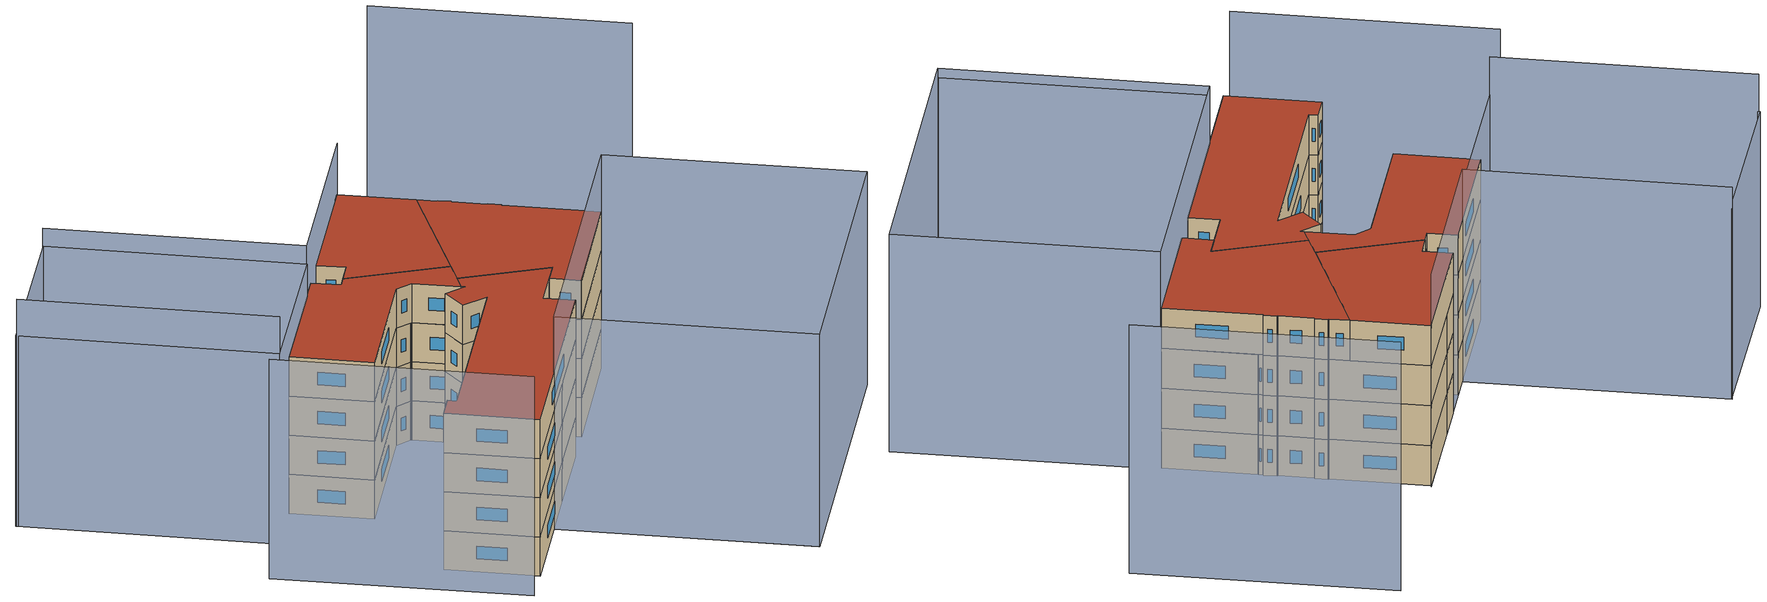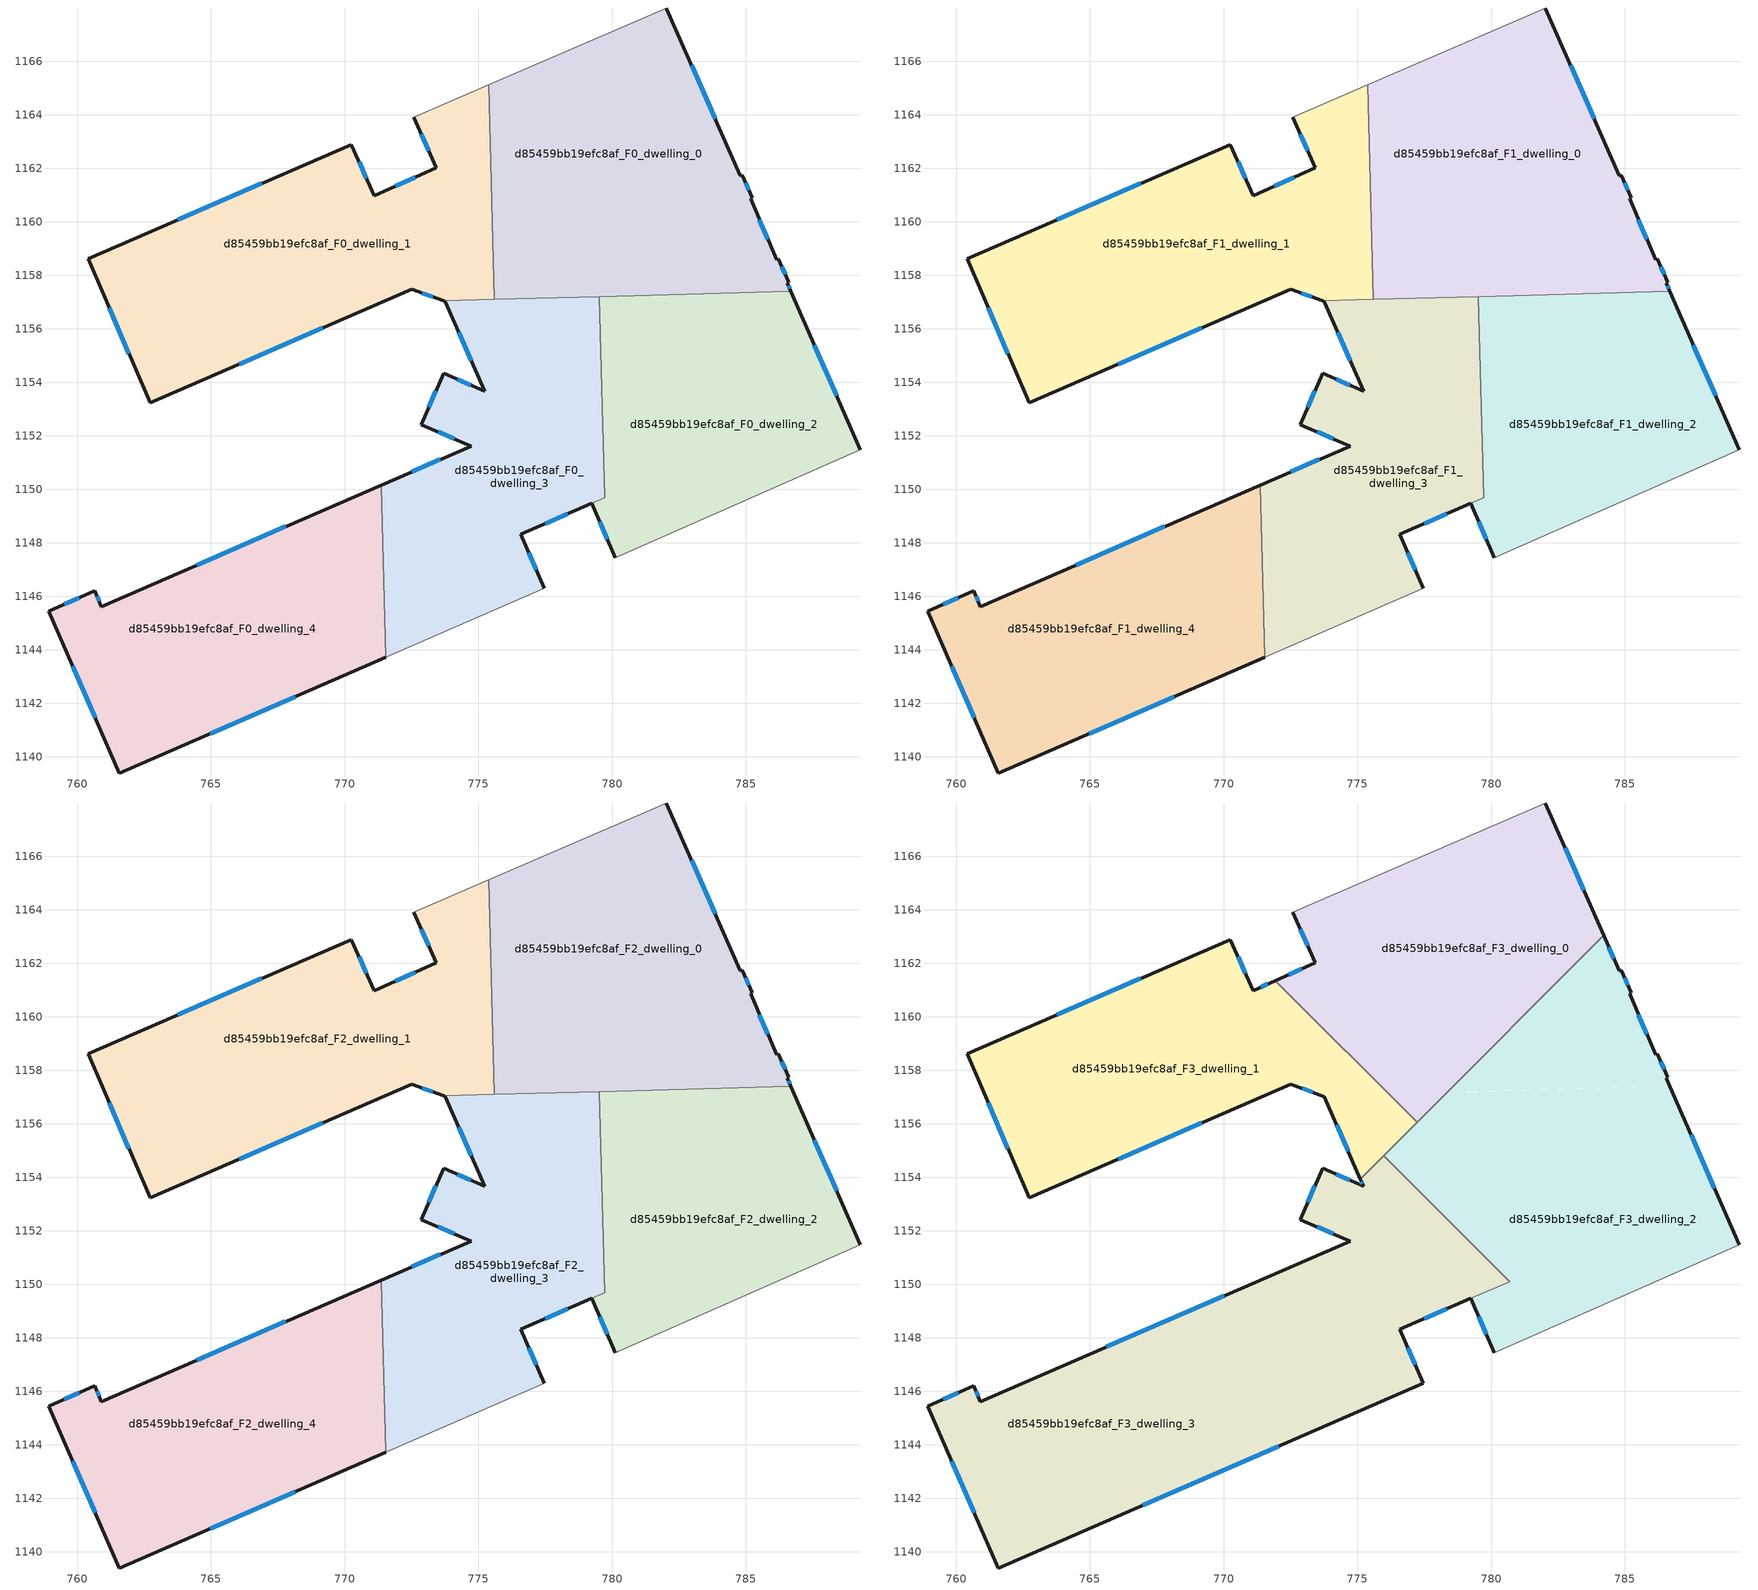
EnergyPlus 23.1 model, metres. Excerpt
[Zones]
d85459bb19efc8af_F0_dwelling_0
 floor ground (EU_floor_Construction): 782.03,1167.99 784.79,1161.72 784.85,1161.74 785.23,1160.9 785.17,1160.86 786.15,1158.59 786.21,1158.61 786.6,1157.74 786.55,1157.71 786.68,1157.41 775.6,1157.1 775.38,1165.12 z0
 wall outside (EU_wall_Construction): 786.68,1157.41 786.55,1157.71 786.6,1157.74 786.21,1158.61 786.15,1158.59 785.17,1160.86 785.23,1160.9 784.85,1161.74 784.79,1161.72 782.03,1167.99 z0:3
 wall to d85459bb19efc8af_F0_dwelling_1 (EU_wall_Construction): 775.38,1165.12 775.6,1157.1 z0:3
 wall adiabatic (EU_wall_Construction): 782.03,1167.99 775.38,1165.12 z0:3
 wall to d85459bb19efc8af_F0_dwelling_2 (EU_wall_Construction): 779.52,1157.21 786.68,1157.41 z0:3
 wall to d85459bb19efc8af_F0_dwelling_3 (EU_wall_Construction): 775.6,1157.1 779.51,1157.21 z0:3
 window (EU_Window_Construction): 785.1,1161.19 784.98,1161.46 / 785.81,1159.36 785.5,1160.08 / 786.47,1158.04 786.35,1158.32 / 786.63,1157.51 786.59,1157.61 / 783.85,1163.85 782.97,1165.86 z1.02:1.98
d85459bb19efc8af_F0_dwelling_1
 floor ground (EU_floor_Construction): 775.38,1165.12 775.6,1157.1 773.69,1157.05 772.5,1157.49 762.73,1153.24 760.41,1158.62 770.25,1162.89 771.1,1160.98 773.42,1162.02 772.58,1163.91 z0
 wall outside (EU_wall_Construction): 772.58,1163.91 773.42,1162.02 771.1,1160.98 770.25,1162.89 760.41,1158.62 762.73,1153.24 772.5,1157.49 773.69,1157.05 z0:3
 wall adiabatic (EU_wall_Construction): 775.38,1165.12 772.58,1163.91 z0:3
 wall to d85459bb19efc8af_F0_dwelling_3 (EU_wall_Construction): 773.69,1157.05 775.6,1157.1 z0:3
 window (EU_Window_Construction): 772.63,1161.67 771.89,1161.34 / 772.87,1163.27 773.14,1162.66 / 772.91,1157.34 773.29,1157.2 / 766.05,1154.68 769.18,1156.04 / 761.2,1156.79 761.94,1155.07 / 766.9,1161.44 763.76,1160.07 / 770.81,1161.63 770.54,1162.24 z1.02:1.98
d85459bb19efc8af_F0_dwelling_2
 floor ground (EU_floor_Construction): 786.68,1157.41 789.27,1151.48 780.11,1147.45 779.24,1149.48 779.72,1149.68 779.52,1157.21 z0
 wall outside (EU_wall_Construction): 779.24,1149.48 780.11,1147.45 / 789.27,1151.48 786.68,1157.41 z0:3
 wall adiabatic (EU_wall_Construction): 780.11,1147.45 789.27,1151.48 z0:3
 wall to d85459bb19efc8af_F0_dwelling_3 (EU_wall_Construction): 779.52,1157.21 779.72,1149.68 779.24,1149.48 z0:3
 window (EU_Window_Construction): 779.54,1148.79 779.82,1148.14 / 788.39,1153.5 787.56,1155.39 z1.02:1.98
d85459bb19efc8af_F0_dwelling_3
 floor ground (EU_floor_Construction): 779.51,1157.21 779.72,1149.68 776.59,1148.33 777.46,1146.31 771.54,1143.73 771.36,1150.16 774.72,1151.62 772.87,1152.42 773.69,1154.33 775.23,1153.67 773.77,1157.02 773.69,1157.05 z0
 wall outside (EU_wall_Construction): 773.69,1157.05 773.77,1157.02 775.23,1153.67 773.69,1154.33 772.87,1152.42 774.72,1151.62 771.36,1150.16 / 777.46,1146.31 776.59,1148.33 779.23,1149.47 z0:3
 wall adiabatic (EU_wall_Construction): 771.54,1143.73 777.46,1146.31 z0:3
 wall to d85459bb19efc8af_F0_dwelling_4 (EU_wall_Construction): 771.36,1150.16 771.54,1143.73 z0:3
 window (EU_Window_Construction): 774.71,1153.9 774.22,1154.11 / 774.27,1155.88 774.73,1154.81 / 777.49,1148.72 778.34,1149.08 / 777.17,1146.99 776.89,1147.64 / 773.58,1151.12 772.51,1150.66 / 773.5,1152.15 774.09,1151.9 / 773.41,1153.68 773.15,1153.07 z1.02:1.98
d85459bb19efc8af_F0_dwelling_4
 floor ground (EU_floor_Construction): 771.36,1150.16 771.54,1143.73 761.58,1139.4 758.94,1145.45 760.66,1146.2 760.91,1145.62 z0
 wall outside (EU_wall_Construction): 771.36,1150.16 760.91,1145.62 760.66,1146.2 758.94,1145.45 761.58,1139.4 771.54,1143.73 z0:3
 window (EU_Window_Construction): 764.97,1140.87 768.15,1142.26 / 759.84,1143.39 760.68,1141.46 / 760.07,1145.95 759.53,1145.71 / 760.82,1145.82 760.74,1146 / 767.81,1148.62 764.47,1147.16 z1.02:1.98
d85459bb19efc8af_F1_dwelling_0
 floor to d85459bb19efc8af_F0_dwelling_0 (EU_floor_Construction): 782.03,1167.99 784.79,1161.72 784.85,1161.74 785.23,1160.9 785.17,1160.86 786.15,1158.59 786.21,1158.61 786.6,1157.74 786.55,1157.71 786.68,1157.41 775.6,1157.1 775.38,1165.12 z3
 wall outside (EU_wall_Construction): 786.68,1157.41 786.55,1157.71 786.6,1157.74 786.21,1158.61 786.15,1158.59 785.17,1160.86 785.23,1160.9 784.85,1161.74 784.79,1161.72 782.03,1167.99 z3:6
 wall to d85459bb19efc8af_F1_dwelling_1 (EU_wall_Construction): 775.38,1165.12 775.6,1157.1 z3:6
 wall adiabatic (EU_wall_Construction): 782.03,1167.99 775.38,1165.12 z3:6
 wall to d85459bb19efc8af_F1_dwelling_2 (EU_wall_Construction): 779.52,1157.21 786.68,1157.41 z3:6
 wall to d85459bb19efc8af_F1_dwelling_3 (EU_wall_Construction): 775.6,1157.1 779.51,1157.21 z3:6
 window (EU_Window_Construction): 785.1,1161.19 784.98,1161.46 / 785.81,1159.36 785.5,1160.08 / 786.47,1158.04 786.35,1158.32 / 786.63,1157.51 786.59,1157.61 / 783.85,1163.85 782.97,1165.86 z4.02:4.98
d85459bb19efc8af_F1_dwelling_1
 floor to d85459bb19efc8af_F0_dwelling_1 (EU_floor_Construction): 775.38,1165.12 775.6,1157.1 773.69,1157.05 772.5,1157.49 762.73,1153.24 760.41,1158.62 770.25,1162.89 771.1,1160.98 773.42,1162.02 772.58,1163.91 z3
 wall outside (EU_wall_Construction): 772.58,1163.91 773.42,1162.02 771.1,1160.98 770.25,1162.89 760.41,1158.62 762.73,1153.24 772.5,1157.49 773.69,1157.05 z3:6
 wall adiabatic (EU_wall_Construction): 775.38,1165.12 772.58,1163.91 z3:6
 wall to d85459bb19efc8af_F1_dwelling_3 (EU_wall_Construction): 773.69,1157.05 775.6,1157.1 z3:6
 window (EU_Window_Construction): 772.63,1161.67 771.89,1161.34 / 772.87,1163.27 773.14,1162.66 / 772.91,1157.34 773.29,1157.2 / 766.05,1154.68 769.18,1156.04 / 761.2,1156.79 761.94,1155.07 / 766.9,1161.44 763.76,1160.07 / 770.81,1161.63 770.54,1162.24 z4.02:4.98
d85459bb19efc8af_F1_dwelling_2
 floor to d85459bb19efc8af_F0_dwelling_2 (EU_floor_Construction): 786.68,1157.41 789.27,1151.48 780.11,1147.45 779.24,1149.48 779.72,1149.68 779.52,1157.21 z3
 wall outside (EU_wall_Construction): 779.24,1149.48 780.11,1147.45 / 789.27,1151.48 786.68,1157.41 z3:6
 wall adiabatic (EU_wall_Construction): 780.11,1147.45 789.27,1151.48 z3:6
 wall to d85459bb19efc8af_F1_dwelling_3 (EU_wall_Construction): 779.52,1157.21 779.72,1149.68 779.24,1149.48 z3:6
 window (EU_Window_Construction): 779.54,1148.79 779.82,1148.14 / 788.39,1153.5 787.56,1155.39 z4.02:4.98
d85459bb19efc8af_F1_dwelling_3
 floor to d85459bb19efc8af_F0_dwelling_3 (EU_floor_Construction): 779.51,1157.21 779.72,1149.68 776.59,1148.33 777.46,1146.31 771.54,1143.73 771.36,1150.16 774.72,1151.62 772.87,1152.42 773.69,1154.33 775.23,1153.67 773.77,1157.02 773.69,1157.05 z3
 wall outside (EU_wall_Construction): 773.69,1157.05 773.77,1157.02 775.23,1153.67 773.69,1154.33 772.87,1152.42 774.72,1151.62 771.36,1150.16 / 777.46,1146.31 776.59,1148.33 779.23,1149.47 z3:6
 wall adiabatic (EU_wall_Construction): 771.54,1143.73 777.46,1146.31 z3:6
 wall to d85459bb19efc8af_F1_dwelling_4 (EU_wall_Construction): 771.36,1150.16 771.54,1143.73 z3:6
 window (EU_Window_Construction): 774.71,1153.9 774.22,1154.11 / 774.27,1155.88 774.73,1154.81 / 777.49,1148.72 778.34,1149.08 / 777.17,1146.99 776.89,1147.64 / 773.58,1151.12 772.51,1150.66 / 773.5,1152.15 774.09,1151.9 / 773.41,1153.68 773.15,1153.07 z4.02:4.98
d85459bb19efc8af_F1_dwelling_4
 floor to d85459bb19efc8af_F0_dwelling_4 (EU_floor_Construction): 771.36,1150.16 771.54,1143.73 761.58,1139.4 758.94,1145.45 760.66,1146.2 760.91,1145.62 z3
 wall outside (EU_wall_Construction): 771.36,1150.16 760.91,1145.62 760.66,1146.2 758.94,1145.45 761.58,1139.4 771.54,1143.73 z3:6
 window (EU_Window_Construction): 764.97,1140.87 768.15,1142.26 / 759.84,1143.39 760.68,1141.46 / 760.07,1145.95 759.53,1145.71 / 760.82,1145.82 760.74,1146 / 767.81,1148.62 764.47,1147.16 z4.02:4.98
d85459bb19efc8af_F2_dwelling_0
 floor to d85459bb19efc8af_F1_dwelling_0 (EU_floor_Construction): 782.03,1167.99 784.79,1161.72 784.85,1161.74 785.23,1160.9 785.17,1160.86 786.15,1158.59 786.21,1158.61 786.6,1157.74 786.55,1157.71 786.68,1157.41 775.6,1157.1 775.38,1165.12 z6
 wall outside (EU_wall_Construction): 786.68,1157.41 786.55,1157.71 786.6,1157.74 786.21,1158.61 786.15,1158.59 785.17,1160.86 785.23,1160.9 784.85,1161.74 784.79,1161.72 782.03,1167.99 z6:9
 wall to d85459bb19efc8af_F2_dwelling_1 (EU_wall_Construction): 775.38,1165.12 775.6,1157.1 z6:9
 wall adiabatic (EU_wall_Construction): 782.03,1167.99 775.38,1165.12 z6:9
 wall to d85459bb19efc8af_F2_dwelling_2 (EU_wall_Construction): 779.52,1157.21 786.68,1157.41 z6:9
 wall to d85459bb19efc8af_F2_dwelling_3 (EU_wall_Construction): 775.6,1157.1 779.51,1157.21 z6:9
 window (EU_Window_Construction): 785.1,1161.19 784.98,1161.46 / 785.81,1159.36 785.5,1160.08 / 786.47,1158.04 786.35,1158.32 / 786.63,1157.51 786.59,1157.61 / 783.85,1163.85 782.97,1165.86 z7.02:7.98
d85459bb19efc8af_F2_dwelling_1
 floor to d85459bb19efc8af_F1_dwelling_1 (EU_floor_Construction): 775.38,1165.12 775.6,1157.1 773.69,1157.05 772.5,1157.49 762.73,1153.24 760.41,1158.62 770.25,1162.89 771.1,1160.98 773.42,1162.02 772.58,1163.91 z6
 wall outside (EU_wall_Construction): 772.58,1163.91 773.42,1162.02 771.1,1160.98 770.25,1162.89 760.41,1158.62 762.73,1153.24 772.5,1157.49 773.69,1157.05 z6:9
 wall adiabatic (EU_wall_Construction): 775.38,1165.12 772.58,1163.91 z6:9
 wall to d85459bb19efc8af_F2_dwelling_3 (EU_wall_Construction): 773.69,1157.05 775.6,1157.1 z6:9
 window (EU_Window_Construction): 772.63,1161.67 771.89,1161.34 / 772.87,1163.27 773.14,1162.66 / 772.91,1157.34 773.29,1157.2 / 766.05,1154.68 769.18,1156.04 / 761.2,1156.79 761.94,1155.07 / 766.9,1161.44 763.76,1160.07 / 770.81,1161.63 770.54,1162.24 z7.02:7.98
d85459bb19efc8af_F2_dwelling_2
 floor to d85459bb19efc8af_F1_dwelling_2 (EU_floor_Construction): 786.68,1157.41 789.27,1151.48 780.11,1147.45 779.24,1149.48 779.72,1149.68 779.52,1157.21 z6
 wall outside (EU_wall_Construction): 779.24,1149.48 780.11,1147.45 / 789.27,1151.48 786.68,1157.41 z6:9
 wall adiabatic (EU_wall_Construction): 780.11,1147.45 789.27,1151.48 z6:9
 wall to d85459bb19efc8af_F2_dwelling_3 (EU_wall_Construction): 779.52,1157.21 779.72,1149.68 779.24,1149.48 z6:9
 window (EU_Window_Construction): 779.54,1148.79 779.82,1148.14 / 788.39,1153.5 787.56,1155.39 z7.02:7.98
d85459bb19efc8af_F2_dwelling_3
 floor to d85459bb19efc8af_F1_dwelling_3 (EU_floor_Construction): 779.51,1157.21 779.72,1149.68 776.59,1148.33 777.46,1146.31 771.54,1143.73 771.36,1150.16 774.72,1151.62 772.87,1152.42 773.69,1154.33 775.23,1153.67 773.77,1157.02 773.69,1157.05 z6
 wall outside (EU_wall_Construction): 773.69,1157.05 773.77,1157.02 775.23,1153.67 773.69,1154.33 772.87,1152.42 774.72,1151.62 771.36,1150.16 / 777.46,1146.31 776.59,1148.33 779.23,1149.47 z6:9
 wall adiabatic (EU_wall_Construction): 771.54,1143.73 777.46,1146.31 z6:9
 wall to d85459bb19efc8af_F2_dwelling_4 (EU_wall_Construction): 771.36,1150.16 771.54,1143.73 z6:9
 window (EU_Window_Construction): 774.71,1153.9 774.22,1154.11 / 774.27,1155.88 774.73,1154.81 / 777.49,1148.72 778.34,1149.08 / 777.17,1146.99 776.89,1147.64 / 773.58,1151.12 772.51,1150.66 / 773.5,1152.15 774.09,1151.9 / 773.41,1153.68 773.15,1153.07 z7.02:7.98
d85459bb19efc8af_F2_dwelling_4
 floor to d85459bb19efc8af_F1_dwelling_4 (EU_floor_Construction): 771.36,1150.16 771.54,1143.73 761.58,1139.4 758.94,1145.45 760.66,1146.2 760.91,1145.62 z6
 wall outside (EU_wall_Construction): 771.36,1150.16 760.91,1145.62 760.66,1146.2 758.94,1145.45 761.58,1139.4 771.54,1143.73 z6:9
 window (EU_Window_Construction): 764.97,1140.87 768.15,1142.26 / 759.84,1143.39 760.68,1141.46 / 760.07,1145.95 759.53,1145.71 / 760.82,1145.82 760.74,1146 / 767.81,1148.62 764.47,1147.16 z7.02:7.98
d85459bb19efc8af_F3_dwelling_0
 floor to d85459bb19efc8af_F2_dwelling_0 (EU_floor_Construction): 782.03,1167.99 784.2,1163.05 778.34,1157.18 776.19,1157.12 775.58,1157.72 775.38,1165.12 z9
 floor to d85459bb19efc8af_F2_dwelling_3 (EU_floor_Construction): 778.34,1157.18 777.24,1156.07 776.19,1157.12 z9
 floor to d85459bb19efc8af_F2_dwelling_1 (EU_floor_Construction): 775.38,1165.12 775.58,1157.72 771.94,1161.36 773.42,1162.02 772.58,1163.91 z9
 wall outside (EU_wall_Construction): 784.2,1163.05 782.03,1167.99 / 772.58,1163.91 773.42,1162.02 771.94,1161.36 z9:12
 wall to d85459bb19efc8af_F3_dwelling_1 (EU_wall_Construction): 771.94,1161.36 777.24,1156.07 z9:12
 wall adiabatic (EU_wall_Construction): 782.03,1167.99 772.58,1163.91 z9:12
 wall to d85459bb19efc8af_F3_dwelling_2 (EU_wall_Construction): 777.24,1156.07 784.2,1163.05 z9:12
 window (EU_Window_Construction): 783.46,1164.73 782.77,1166.31 / 772.92,1161.8 772.44,1161.58 / 772.87,1163.27 773.14,1162.66 z10.02:10.98
 roof outside (EU_roof_Construction): 777.24,1156.07 784.2,1163.05 782.03,1167.99 772.58,1163.91 773.42,1162.02 771.94,1161.36 z12
d85459bb19efc8af_F3_dwelling_1
 floor to d85459bb19efc8af_F2_dwelling_1 (EU_floor_Construction): 771.94,1161.36 775.58,1157.72 775.6,1157.1 773.7,1157.05 772.5,1157.49 762.73,1153.24 760.41,1158.62 770.25,1162.89 771.1,1160.98 z9
 floor to d85459bb19efc8af_F2_dwelling_0 (EU_floor_Construction): 776.19,1157.12 775.6,1157.1 775.58,1157.72 z9
 floor to d85459bb19efc8af_F2_dwelling_3 (EU_floor_Construction): 777.24,1156.07 775.11,1153.94 773.77,1157.02 773.7,1157.05 776.19,1157.12 z9
 wall outside (EU_wall_Construction): 771.94,1161.36 771.1,1160.98 770.25,1162.89 760.41,1158.62 762.73,1153.24 772.5,1157.49 773.77,1157.02 775.11,1153.94 z9:12
 wall to d85459bb19efc8af_F3_dwelling_3 (EU_wall_Construction): 775.11,1153.94 775.98,1154.81 z9:12
 wall to d85459bb19efc8af_F3_dwelling_2 (EU_wall_Construction): 775.98,1154.81 777.24,1156.07 z9:12
 window (EU_Window_Construction): 766.9,1161.44 763.76,1160.07 / 770.81,1161.63 770.54,1162.24 / 771.65,1161.23 771.39,1161.11 / 774.23,1155.97 774.66,1154.99 / 772.93,1157.33 773.34,1157.18 / 766.05,1154.68 769.18,1156.04 / 761.2,1156.79 761.94,1155.07 z10.02:10.98
 roof outside (EU_roof_Construction): 775.11,1153.94 777.24,1156.07 771.94,1161.36 771.1,1160.98 770.25,1162.89 760.41,1158.62 762.73,1153.24 772.5,1157.49 773.77,1157.02 z12
d85459bb19efc8af_F3_dwelling_2
 floor to d85459bb19efc8af_F2_dwelling_2 (EU_floor_Construction): 786.68,1157.41 789.27,1151.48 780.11,1147.45 779.24,1149.48 780.7,1150.11 779.68,1151.12 779.52,1157.21 z9
 floor to d85459bb19efc8af_F2_dwelling_0 (EU_floor_Construction): 784.85,1161.74 785.23,1160.9 785.17,1160.86 786.15,1158.59 786.21,1158.61 786.6,1157.74 786.55,1157.71 786.68,1157.41 778.34,1157.18 784.2,1163.05 784.79,1161.72 z9
 floor to d85459bb19efc8af_F2_dwelling_3 (EU_floor_Construction): 779.51,1157.21 779.68,1151.12 775.98,1154.81 778.34,1157.18 z9
 wall outside (EU_wall_Construction): 789.27,1151.48 786.55,1157.71 786.6,1157.74 786.21,1158.61 786.15,1158.59 785.17,1160.86 785.23,1160.9 784.85,1161.74 784.79,1161.72 784.2,1163.05 / 779.24,1149.48 780.11,1147.45 z9:12
 wall to d85459bb19efc8af_F3_dwelling_3 (EU_wall_Construction): 775.98,1154.81 780.7,1150.11 779.24,1149.48 z9:12
 wall adiabatic (EU_wall_Construction): 780.11,1147.45 789.27,1151.48 z9:12
 window (EU_Window_Construction): 784.59,1162.17 784.4,1162.6 / 785.1,1161.19 784.98,1161.46 / 785.81,1159.36 785.5,1160.08 / 786.47,1158.04 786.35,1158.32 / 788.34,1153.6 787.47,1155.59 / 779.54,1148.79 779.82,1148.14 z10.02:10.98
 roof outside (EU_roof_Construction): 789.27,1151.48 786.55,1157.71 786.6,1157.74 786.21,1158.61 786.15,1158.59 785.17,1160.86 785.23,1160.9 784.85,1161.74 784.79,1161.72 784.2,1163.05 775.98,1154.81 780.7,1150.11 779.24,1149.48 780.11,1147.45 z12
d85459bb19efc8af_F3_dwelling_3
 floor to d85459bb19efc8af_F2_dwelling_3 (EU_floor_Construction): 779.68,1151.12 779.72,1149.68 776.59,1148.33 777.46,1146.31 771.54,1143.73 771.36,1150.16 774.72,1151.62 772.87,1152.42 773.69,1154.33 775.23,1153.67 775.11,1153.94 775.98,1154.81 z9
 floor to d85459bb19efc8af_F2_dwelling_4 (EU_floor_Construction): 771.36,1150.16 771.54,1143.73 761.58,1139.4 758.94,1145.45 760.66,1146.2 760.91,1145.62 z9
 floor to d85459bb19efc8af_F2_dwelling_2 (EU_floor_Construction): 780.7,1150.11 779.24,1149.48 779.72,1149.68 779.68,1151.12 z9
 wall outside (EU_wall_Construction): 775.11,1153.94 775.23,1153.67 773.69,1154.33 772.87,1152.42 774.72,1151.62 760.91,1145.62 760.66,1146.2 758.94,1145.45 761.58,1139.4 777.46,1146.31 776.59,1148.33 779.23,1149.47 z9:12
 window (EU_Window_Construction): 777.49,1148.72 778.34,1149.08 / 777.17,1146.99 776.89,1147.64 / 766.98,1141.75 772.06,1143.96 / 759.84,1143.39 760.68,1141.46 / 760.07,1145.95 759.53,1145.71 / 760.82,1145.82 760.74,1146 / 770.02,1149.58 765.61,1147.66 / 773.5,1152.15 774.09,1151.9 / 773.41,1153.68 773.15,1153.07 / 774.71,1153.9 774.22,1154.11 / 775.15,1153.85 775.19,1153.76 z10.02:10.98
 roof outside (EU_roof_Construction): 777.46,1146.31 776.59,1148.33 780.7,1150.11 775.98,1154.81 775.11,1153.94 775.23,1153.67 773.69,1154.33 772.87,1152.42 774.72,1151.62 760.91,1145.62 760.66,1146.2 758.94,1145.45 761.58,1139.4 z12
shading: 767.82,1142.11 775.01,1125.56 z0:15.6; 775.03,1125.49 767.79,1142.15 / 767.79,1142.15 789.38,1151.53 / 789.38,1151.53 796.62,1134.88 / 796.62,1134.88 775.03,1125.49 z0:16.3; 751.74,1154.85 758.95,1138.26 z0:16.8; 749.24,1173.36 756.41,1156.88 z0:17.4; 756.32,1156.85 749.21,1173.42 / 749.21,1173.42 761.18,1178.56 / 761.18,1178.56 768.29,1161.98 / 768.29,1161.98 756.32,1156.85 z0:14.6; 782.14,1168.04 768.46,1162.12 / 768.46,1162.12 761.3,1178.66 z0:15.9; 802.93,1157.35 795.69,1173.95 z0:18.6
[Building]
EU S2 Campaign: North Axis=0; Terrain=City; Solar Distribution=FullExterior
[Site:Location]
Vienna: Latitude=48; Longitude=16.5; Time Zone=1; Elevation=183
[SizingPeriod:WeatherFileDays]
AnnualSizingPeriod: Begin Month=1; Begin Day of Month=1; End Month=12; End Day of Month=31; Day of Week for Start Day=Monday; Use Weather File Daylight Saving Period=No; Use Weather File Rain and Snow Indicators=No
[MATERIAL]
EU_InternalMass_Material: Roughness=MediumRough; Thickness=0.1; Conductivity=1; Density=1800; Specific Heat=900; Thermal Absorptance=0.9; Solar Absorptance=0.7; Visible Absorptance=0.7
[MATERIAL:NOMASS] Roughness=MediumRough; Thermal Absorptance=0.9; Solar Absorptance=0.7; Visible Absorptance=0.7
Name | Thermal Resistance
EU_wall_NoMass | 0.942466
EU_roof_NoMass | 0.551687
EU_floor_NoMass | 0.66527
[WINDOWMATERIAL:SIMPLEGLAZINGSYSTEM]
EU_Window_SimpleGlazing: UFactor=2.03367; Solar Heat Gain Coefficient=0.65; Visible Transmittance=0.65
[CONSTRUCTION]
EU_wall_Construction: EU_wall_NoMass
EU_roof_Construction: EU_roof_NoMass
EU_floor_Construction: EU_floor_NoMass
EU_Window_Construction: EU_Window_SimpleGlazing
EU_InternalMass_Construction: EU_InternalMass_Material
[ZONE] Type=1; Multiplier=1; Ceiling Height=autocalculate; Floor Area=autocalculate; Part of Total Floor Area=Yes
Name | Volume
d85459bb19efc8af_F0_dwelling_0; d85459bb19efc8af_F1_dwelling_0; d85459bb19efc8af_F2_dwelling_0 | 259.488
d85459bb19efc8af_F3_dwelling_0 | 234.412
d85459bb19efc8af_F0_dwelling_1; d85459bb19efc8af_F1_dwelling_1; d85459bb19efc8af_F2_dwelling_1 | 259.51
d85459bb19efc8af_F3_dwelling_1 | 234.403
d85459bb19efc8af_F0_dwelling_2; d85459bb19efc8af_F1_dwelling_2; d85459bb19efc8af_F2_dwelling_2 | 207.46
d85459bb19efc8af_F3_dwelling_2 | 314.056
d85459bb19efc8af_F0_dwelling_3; d85459bb19efc8af_F1_dwelling_3; d85459bb19efc8af_F2_dwelling_3 | 218.514
d85459bb19efc8af_F3_dwelling_3 | 381.785
d85459bb19efc8af_F0_dwelling_4; d85459bb19efc8af_F1_dwelling_4; d85459bb19efc8af_F2_dwelling_4 | 219.616
[INTERNALMASS] Construction=EU_InternalMass_Construction
Name | Zone or ZoneList | Surface Area
d85459bb19efc8af_F0_dwelling_0_EU_InternalMass | d85459bb19efc8af_F0_dwelling_0 | 86.4958
d85459bb19efc8af_F0_dwelling_1_EU_InternalMass | d85459bb19efc8af_F0_dwelling_1 | 86.5032
d85459bb19efc8af_F0_dwelling_2_EU_InternalMass | d85459bb19efc8af_F0_dwelling_2 | 69.1543
d85459bb19efc8af_F0_dwelling_3_EU_InternalMass | d85459bb19efc8af_F0_dwelling_3 | 72.8576
d85459bb19efc8af_F0_dwelling_4_EU_InternalMass | d85459bb19efc8af_F0_dwelling_4 | 73.2091
d85459bb19efc8af_F1_dwelling_0_EU_InternalMass | d85459bb19efc8af_F1_dwelling_0 | 86.4958
d85459bb19efc8af_F1_dwelling_1_EU_InternalMass | d85459bb19efc8af_F1_dwelling_1 | 86.5032
d85459bb19efc8af_F1_dwelling_2_EU_InternalMass | d85459bb19efc8af_F1_dwelling_2 | 69.1543
d85459bb19efc8af_F1_dwelling_3_EU_InternalMass | d85459bb19efc8af_F1_dwelling_3 | 72.8576
d85459bb19efc8af_F1_dwelling_4_EU_InternalMass | d85459bb19efc8af_F1_dwelling_4 | 73.2091
d85459bb19efc8af_F2_dwelling_0_EU_InternalMass | d85459bb19efc8af_F2_dwelling_0 | 86.4958
d85459bb19efc8af_F2_dwelling_1_EU_InternalMass | d85459bb19efc8af_F2_dwelling_1 | 86.5032
d85459bb19efc8af_F2_dwelling_2_EU_InternalMass | d85459bb19efc8af_F2_dwelling_2 | 69.1543
d85459bb19efc8af_F2_dwelling_3_EU_InternalMass | d85459bb19efc8af_F2_dwelling_3 | 72.8576
d85459bb19efc8af_F2_dwelling_4_EU_InternalMass | d85459bb19efc8af_F2_dwelling_4 | 73.2091
d85459bb19efc8af_F3_dwelling_0_EU_InternalMass | d85459bb19efc8af_F3_dwelling_0 | 78.1378
d85459bb19efc8af_F3_dwelling_1_EU_InternalMass | d85459bb19efc8af_F3_dwelling_1 | 78.1343
d85459bb19efc8af_F3_dwelling_2_EU_InternalMass | d85459bb19efc8af_F3_dwelling_2 | 104.687
d85459bb19efc8af_F3_dwelling_3_EU_InternalMass | d85459bb19efc8af_F3_dwelling_3 | 127.263
[OTHEREQUIPMENT] Fuel Type=Electricity; Design Level Calculation Method=Watts/Area; Power per Zone Floor Area=1; Fraction Latent=0; Fraction Radiant=0; Fraction Lost=0; Carbon Dioxide Generation Rate=0; EndUse Subcategory=EU_Step8_InternalGains
Name | Zone or ZoneList or Space or SpaceList | Schedule
EU_Step8_InternalGain_d85459bb19efc8af_F0_dwelling_0_f000 | d85459bb19efc8af_F0_dwelling_0 | EU_Step8_GainSchedule_d85459bb19efc8af_F0_dwelling_0_f000
EU_Step8_InternalGain_d85459bb19efc8af_F0_dwelling_1_f000 | d85459bb19efc8af_F0_dwelling_1 | EU_Step8_GainSchedule_d85459bb19efc8af_F0_dwelling_1_f000
EU_Step8_InternalGain_d85459bb19efc8af_F0_dwelling_2_f000 | d85459bb19efc8af_F0_dwelling_2 | EU_Step8_GainSchedule_d85459bb19efc8af_F0_dwelling_2_f000
EU_Step8_InternalGain_d85459bb19efc8af_F0_dwelling_3_f000 | d85459bb19efc8af_F0_dwelling_3 | EU_Step8_GainSchedule_d85459bb19efc8af_F0_dwelling_3_f000
EU_Step8_InternalGain_d85459bb19efc8af_F0_dwelling_4_f000 | d85459bb19efc8af_F0_dwelling_4 | EU_Step8_GainSchedule_d85459bb19efc8af_F0_dwelling_4_f000
EU_Step8_InternalGain_d85459bb19efc8af_F1_dwelling_0_f000 | d85459bb19efc8af_F1_dwelling_0 | EU_Step8_GainSchedule_d85459bb19efc8af_F1_dwelling_0_f000
EU_Step8_InternalGain_d85459bb19efc8af_F1_dwelling_1_f000 | d85459bb19efc8af_F1_dwelling_1 | EU_Step8_GainSchedule_d85459bb19efc8af_F1_dwelling_1_f000
EU_Step8_InternalGain_d85459bb19efc8af_F1_dwelling_2_f000 | d85459bb19efc8af_F1_dwelling_2 | EU_Step8_GainSchedule_d85459bb19efc8af_F1_dwelling_2_f000
EU_Step8_InternalGain_d85459bb19efc8af_F1_dwelling_3_f000 | d85459bb19efc8af_F1_dwelling_3 | EU_Step8_GainSchedule_d85459bb19efc8af_F1_dwelling_3_f000
EU_Step8_InternalGain_d85459bb19efc8af_F1_dwelling_4_f000 | d85459bb19efc8af_F1_dwelling_4 | EU_Step8_GainSchedule_d85459bb19efc8af_F1_dwelling_4_f000
EU_Step8_InternalGain_d85459bb19efc8af_F2_dwelling_0_f000 | d85459bb19efc8af_F2_dwelling_0 | EU_Step8_GainSchedule_d85459bb19efc8af_F2_dwelling_0_f000
EU_Step8_InternalGain_d85459bb19efc8af_F2_dwelling_1_f000 | d85459bb19efc8af_F2_dwelling_1 | EU_Step8_GainSchedule_d85459bb19efc8af_F2_dwelling_1_f000
EU_Step8_InternalGain_d85459bb19efc8af_F2_dwelling_2_f000 | d85459bb19efc8af_F2_dwelling_2 | EU_Step8_GainSchedule_d85459bb19efc8af_F2_dwelling_2_f000
EU_Step8_InternalGain_d85459bb19efc8af_F2_dwelling_3_f000 | d85459bb19efc8af_F2_dwelling_3 | EU_Step8_GainSchedule_d85459bb19efc8af_F2_dwelling_3_f000
EU_Step8_InternalGain_d85459bb19efc8af_F2_dwelling_4_f000 | d85459bb19efc8af_F2_dwelling_4 | EU_Step8_GainSchedule_d85459bb19efc8af_F2_dwelling_4_f000
EU_Step8_InternalGain_d85459bb19efc8af_F3_dwelling_0_f000 | d85459bb19efc8af_F3_dwelling_0 | EU_Step8_GainSchedule_d85459bb19efc8af_F3_dwelling_0_f000
EU_Step8_InternalGain_d85459bb19efc8af_F3_dwelling_1_f000 | d85459bb19efc8af_F3_dwelling_1 | EU_Step8_GainSchedule_d85459bb19efc8af_F3_dwelling_1_f000
EU_Step8_InternalGain_d85459bb19efc8af_F3_dwelling_2_f000 | d85459bb19efc8af_F3_dwelling_2 | EU_Step8_GainSchedule_d85459bb19efc8af_F3_dwelling_2_f000
EU_Step8_InternalGain_d85459bb19efc8af_F3_dwelling_3_f000 | d85459bb19efc8af_F3_dwelling_3 | EU_Step8_GainSchedule_d85459bb19efc8af_F3_dwelling_3_f000
[ZONEVENTILATION:DESIGNFLOWRATE] Schedule=EU_AlwaysOn; Design Flow Rate Calculation Method=AirChanges/Hour; Air Changes per Hour=0.530523; Ventilation Type=Natural; Fan Pressure Rise=0; Fan Total Efficiency=1; Constant Term Coefficient=1; Temperature Term Coefficient=0; Velocity Term Coefficient=0; Velocity Squared Term Coefficient=0; Minimum Indoor Temperature=-100; Maximum Indoor Temperature=100; Delta Temperature=-100; Minimum Outdoor Temperature=-100; Maximum Outdoor Temperature=100; Maximum Wind Speed=40
Name | Zone or ZoneList or Space or SpaceList
EU_ConstantAir_d85459bb19efc8af_F0_dwelling_0 | d85459bb19efc8af_F0_dwelling_0
EU_ConstantAir_d85459bb19efc8af_F0_dwelling_1 | d85459bb19efc8af_F0_dwelling_1
EU_ConstantAir_d85459bb19efc8af_F0_dwelling_2 | d85459bb19efc8af_F0_dwelling_2
EU_ConstantAir_d85459bb19efc8af_F0_dwelling_3 | d85459bb19efc8af_F0_dwelling_3
EU_ConstantAir_d85459bb19efc8af_F0_dwelling_4 | d85459bb19efc8af_F0_dwelling_4
EU_ConstantAir_d85459bb19efc8af_F1_dwelling_0 | d85459bb19efc8af_F1_dwelling_0
EU_ConstantAir_d85459bb19efc8af_F1_dwelling_1 | d85459bb19efc8af_F1_dwelling_1
EU_ConstantAir_d85459bb19efc8af_F1_dwelling_2 | d85459bb19efc8af_F1_dwelling_2
EU_ConstantAir_d85459bb19efc8af_F1_dwelling_3 | d85459bb19efc8af_F1_dwelling_3
EU_ConstantAir_d85459bb19efc8af_F1_dwelling_4 | d85459bb19efc8af_F1_dwelling_4
EU_ConstantAir_d85459bb19efc8af_F2_dwelling_0 | d85459bb19efc8af_F2_dwelling_0
EU_ConstantAir_d85459bb19efc8af_F2_dwelling_1 | d85459bb19efc8af_F2_dwelling_1
EU_ConstantAir_d85459bb19efc8af_F2_dwelling_2 | d85459bb19efc8af_F2_dwelling_2
EU_ConstantAir_d85459bb19efc8af_F2_dwelling_3 | d85459bb19efc8af_F2_dwelling_3
EU_ConstantAir_d85459bb19efc8af_F2_dwelling_4 | d85459bb19efc8af_F2_dwelling_4
EU_ConstantAir_d85459bb19efc8af_F3_dwelling_0 | d85459bb19efc8af_F3_dwelling_0
EU_ConstantAir_d85459bb19efc8af_F3_dwelling_1 | d85459bb19efc8af_F3_dwelling_1
EU_ConstantAir_d85459bb19efc8af_F3_dwelling_2 | d85459bb19efc8af_F3_dwelling_2
EU_ConstantAir_d85459bb19efc8af_F3_dwelling_3 | d85459bb19efc8af_F3_dwelling_3
[HVACTEMPLATE:THERMOSTAT] Constant Heating Setpoint=20; Constant Cooling Setpoint=50
EU_HeatOnly_d85459bb19efc8af_F0_dwelling_0; EU_HeatOnly_d85459bb19efc8af_F0_dwelling_1; EU_HeatOnly_d85459bb19efc8af_F0_dwelling_2; EU_HeatOnly_d85459bb19efc8af_F0_dwelling_3; EU_HeatOnly_d85459bb19efc8af_F0_dwelling_4; EU_HeatOnly_d85459bb19efc8af_F1_dwelling_0; EU_HeatOnly_d85459bb19efc8af_F1_dwelling_1; EU_HeatOnly_d85459bb19efc8af_F1_dwelling_2; EU_HeatOnly_d85459bb19efc8af_F1_dwelling_3; EU_HeatOnly_d85459bb19efc8af_F1_dwelling_4; EU_HeatOnly_d85459bb19efc8af_F2_dwelling_0; EU_HeatOnly_d85459bb19efc8af_F2_dwelling_1; EU_HeatOnly_d85459bb19efc8af_F2_dwelling_2; EU_HeatOnly_d85459bb19efc8af_F2_dwelling_3; EU_HeatOnly_d85459bb19efc8af_F2_dwelling_4; EU_HeatOnly_d85459bb19efc8af_F3_dwelling_0; EU_HeatOnly_d85459bb19efc8af_F3_dwelling_1; EU_HeatOnly_d85459bb19efc8af_F3_dwelling_2; EU_HeatOnly_d85459bb19efc8af_F3_dwelling_3
[HVACTEMPLATE:ZONE:IDEALLOADSAIRSYSTEM] System Availability Schedule=EU_AlwaysOn; Maximum Heating Supply Air Temperature=50; Minimum Cooling Supply Air Temperature=13; Maximum Heating Supply Air Humidity Ratio=0.0156; Minimum Cooling Supply Air Humidity Ratio=0.0077; Heating Limit=NoLimit; Cooling Limit=NoLimit; Heating Availability Schedule=EU_AlwaysOn; Cooling Availability Schedule=EU_CoolingOff; Dehumidification Control Type=ConstantSensibleHeatRatio; Cooling Sensible Heat Ratio=0.7; Dehumidification Setpoint=60; Humidification Control Type=None; Humidification Setpoint=30; Outdoor Air Method=None; Outdoor Air Flow Rate per Person=0.00944; Outdoor Air Flow Rate per Zone Floor Area=0; Outdoor Air Flow Rate per Zone=0; Demand Controlled Ventilation Type=None; Outdoor Air Economizer Type=NoEconomizer; Heat Recovery Type=None; Sensible Heat Recovery Effectiveness=0.7; Latent Heat Recovery Effectiveness=0.65
Name | Template Thermostat
d85459bb19efc8af_F0_dwelling_0 | EU_HeatOnly_d85459bb19efc8af_F0_dwelling_0
d85459bb19efc8af_F0_dwelling_1 | EU_HeatOnly_d85459bb19efc8af_F0_dwelling_1
d85459bb19efc8af_F0_dwelling_2 | EU_HeatOnly_d85459bb19efc8af_F0_dwelling_2
d85459bb19efc8af_F0_dwelling_3 | EU_HeatOnly_d85459bb19efc8af_F0_dwelling_3
d85459bb19efc8af_F0_dwelling_4 | EU_HeatOnly_d85459bb19efc8af_F0_dwelling_4
d85459bb19efc8af_F1_dwelling_0 | EU_HeatOnly_d85459bb19efc8af_F1_dwelling_0
d85459bb19efc8af_F1_dwelling_1 | EU_HeatOnly_d85459bb19efc8af_F1_dwelling_1
d85459bb19efc8af_F1_dwelling_2 | EU_HeatOnly_d85459bb19efc8af_F1_dwelling_2
d85459bb19efc8af_F1_dwelling_3 | EU_HeatOnly_d85459bb19efc8af_F1_dwelling_3
d85459bb19efc8af_F1_dwelling_4 | EU_HeatOnly_d85459bb19efc8af_F1_dwelling_4
d85459bb19efc8af_F2_dwelling_0 | EU_HeatOnly_d85459bb19efc8af_F2_dwelling_0
d85459bb19efc8af_F2_dwelling_1 | EU_HeatOnly_d85459bb19efc8af_F2_dwelling_1
d85459bb19efc8af_F2_dwelling_2 | EU_HeatOnly_d85459bb19efc8af_F2_dwelling_2
d85459bb19efc8af_F2_dwelling_3 | EU_HeatOnly_d85459bb19efc8af_F2_dwelling_3
d85459bb19efc8af_F2_dwelling_4 | EU_HeatOnly_d85459bb19efc8af_F2_dwelling_4
d85459bb19efc8af_F3_dwelling_0 | EU_HeatOnly_d85459bb19efc8af_F3_dwelling_0
d85459bb19efc8af_F3_dwelling_1 | EU_HeatOnly_d85459bb19efc8af_F3_dwelling_1
d85459bb19efc8af_F3_dwelling_2 | EU_HeatOnly_d85459bb19efc8af_F3_dwelling_2
d85459bb19efc8af_F3_dwelling_3 | EU_HeatOnly_d85459bb19efc8af_F3_dwelling_3
[SIZING:ZONE] Zone Cooling Design Supply Air Temperature Input Method=SupplyAirTemperature; Zone Cooling Design Supply Air Temperature=13; Zone Heating Design Supply Air Temperature Input Method=SupplyAirTemperature; Zone Heating Design Supply Air Temperature=50; Zone Cooling Design Supply Air Humidity Ratio=0.008; Zone Heating Design Supply Air Humidity Ratio=0.008; Cooling Design Air Flow Method=DesignDay; Cooling Design Air Flow Rate=0; Cooling Minimum Air Flow per Zone Floor Area=0.000762; Cooling Minimum Air Flow=0; Cooling Minimum Air Flow Fraction=0.2; Heating Design Air Flow Method=DesignDay; Heating Design Air Flow Rate=0; Heating Maximum Air Flow per Zone Floor Area=0.002032; Heating Maximum Air Flow=0.141576; Heating Maximum Air Flow Fraction=0.3; Account for Dedicated Outdoor Air System=No; Dedicated Outdoor Air System Control Strategy=NeutralSupplyAir; Dedicated Outdoor Air Low Setpoint Temperature for Design=autosize; Dedicated Outdoor Air High Setpoint Temperature for Design=autosize; Zone Load Sizing Method=Sensible Load Only No Latent Load; Zone Latent Cooling Design Supply Air Humidity Ratio Input Method=HumidityRatioDifference; Zone Cooling Design Supply Air Humidity Ratio Difference=0.005; Zone Latent Heating Design Supply Air Humidity Ratio Input Method=HumidityRatioDifference; Zone Humidification Design Supply Air Humidity Ratio Difference=0.005
d85459bb19efc8af_F0_dwelling_0; d85459bb19efc8af_F0_dwelling_1; d85459bb19efc8af_F0_dwelling_2; d85459bb19efc8af_F0_dwelling_3; d85459bb19efc8af_F0_dwelling_4; d85459bb19efc8af_F1_dwelling_0; d85459bb19efc8af_F1_dwelling_1; d85459bb19efc8af_F1_dwelling_2; d85459bb19efc8af_F1_dwelling_3; d85459bb19efc8af_F1_dwelling_4; d85459bb19efc8af_F2_dwelling_0; d85459bb19efc8af_F2_dwelling_1; d85459bb19efc8af_F2_dwelling_2; d85459bb19efc8af_F2_dwelling_3; d85459bb19efc8af_F2_dwelling_4; d85459bb19efc8af_F3_dwelling_0; d85459bb19efc8af_F3_dwelling_1; d85459bb19efc8af_F3_dwelling_2; d85459bb19efc8af_F3_dwelling_3
[SCHEDULE:CONSTANT]
Name | Hourly Value
EU_AlwaysOn | 1
EU_CoolingOff | 0
[SCHEDULE:FILE] Column Number=1; Rows to Skip at Top=0; Number of Hours of Data=8760; Column Separator=Comma; Interpolate to Timestep=No; Minutes per Item=60; Adjust Schedule for Daylight Savings=Yes
Name | File
EU_Step8_GainSchedule_d85459bb19efc8af_F0_dwelling_0_f000 | ../../schedules/d85459bb19efc8af/d85459bb19efc8af_F0_dwelling_0_f000_gain.csv
EU_Step8_GainSchedule_d85459bb19efc8af_F0_dwelling_1_f000 | ../../schedules/d85459bb19efc8af/d85459bb19efc8af_F0_dwelling_1_f000_gain.csv
EU_Step8_GainSchedule_d85459bb19efc8af_F0_dwelling_2_f000 | ../../schedules/d85459bb19efc8af/d85459bb19efc8af_F0_dwelling_2_f000_gain.csv
EU_Step8_GainSchedule_d85459bb19efc8af_F0_dwelling_3_f000 | ../../schedules/d85459bb19efc8af/d85459bb19efc8af_F0_dwelling_3_f000_gain.csv
EU_Step8_GainSchedule_d85459bb19efc8af_F0_dwelling_4_f000 | ../../schedules/d85459bb19efc8af/d85459bb19efc8af_F0_dwelling_4_f000_gain.csv
EU_Step8_GainSchedule_d85459bb19efc8af_F1_dwelling_0_f000 | ../../schedules/d85459bb19efc8af/d85459bb19efc8af_F1_dwelling_0_f000_gain.csv
EU_Step8_GainSchedule_d85459bb19efc8af_F1_dwelling_1_f000 | ../../schedules/d85459bb19efc8af/d85459bb19efc8af_F1_dwelling_1_f000_gain.csv
EU_Step8_GainSchedule_d85459bb19efc8af_F1_dwelling_2_f000 | ../../schedules/d85459bb19efc8af/d85459bb19efc8af_F1_dwelling_2_f000_gain.csv
EU_Step8_GainSchedule_d85459bb19efc8af_F1_dwelling_3_f000 | ../../schedules/d85459bb19efc8af/d85459bb19efc8af_F1_dwelling_3_f000_gain.csv
EU_Step8_GainSchedule_d85459bb19efc8af_F1_dwelling_4_f000 | ../../schedules/d85459bb19efc8af/d85459bb19efc8af_F1_dwelling_4_f000_gain.csv
EU_Step8_GainSchedule_d85459bb19efc8af_F2_dwelling_0_f000 | ../../schedules/d85459bb19efc8af/d85459bb19efc8af_F2_dwelling_0_f000_gain.csv
EU_Step8_GainSchedule_d85459bb19efc8af_F2_dwelling_1_f000 | ../../schedules/d85459bb19efc8af/d85459bb19efc8af_F2_dwelling_1_f000_gain.csv
EU_Step8_GainSchedule_d85459bb19efc8af_F2_dwelling_2_f000 | ../../schedules/d85459bb19efc8af/d85459bb19efc8af_F2_dwelling_2_f000_gain.csv
EU_Step8_GainSchedule_d85459bb19efc8af_F2_dwelling_3_f000 | ../../schedules/d85459bb19efc8af/d85459bb19efc8af_F2_dwelling_3_f000_gain.csv
EU_Step8_GainSchedule_d85459bb19efc8af_F2_dwelling_4_f000 | ../../schedules/d85459bb19efc8af/d85459bb19efc8af_F2_dwelling_4_f000_gain.csv
EU_Step8_GainSchedule_d85459bb19efc8af_F3_dwelling_0_f000 | ../../schedules/d85459bb19efc8af/d85459bb19efc8af_F3_dwelling_0_f000_gain.csv
EU_Step8_GainSchedule_d85459bb19efc8af_F3_dwelling_1_f000 | ../../schedules/d85459bb19efc8af/d85459bb19efc8af_F3_dwelling_1_f000_gain.csv
EU_Step8_GainSchedule_d85459bb19efc8af_F3_dwelling_2_f000 | ../../schedules/d85459bb19efc8af/d85459bb19efc8af_F3_dwelling_2_f000_gain.csv
EU_Step8_GainSchedule_d85459bb19efc8af_F3_dwelling_3_f000 | ../../schedules/d85459bb19efc8af/d85459bb19efc8af_F3_dwelling_3_f000_gain.csv
